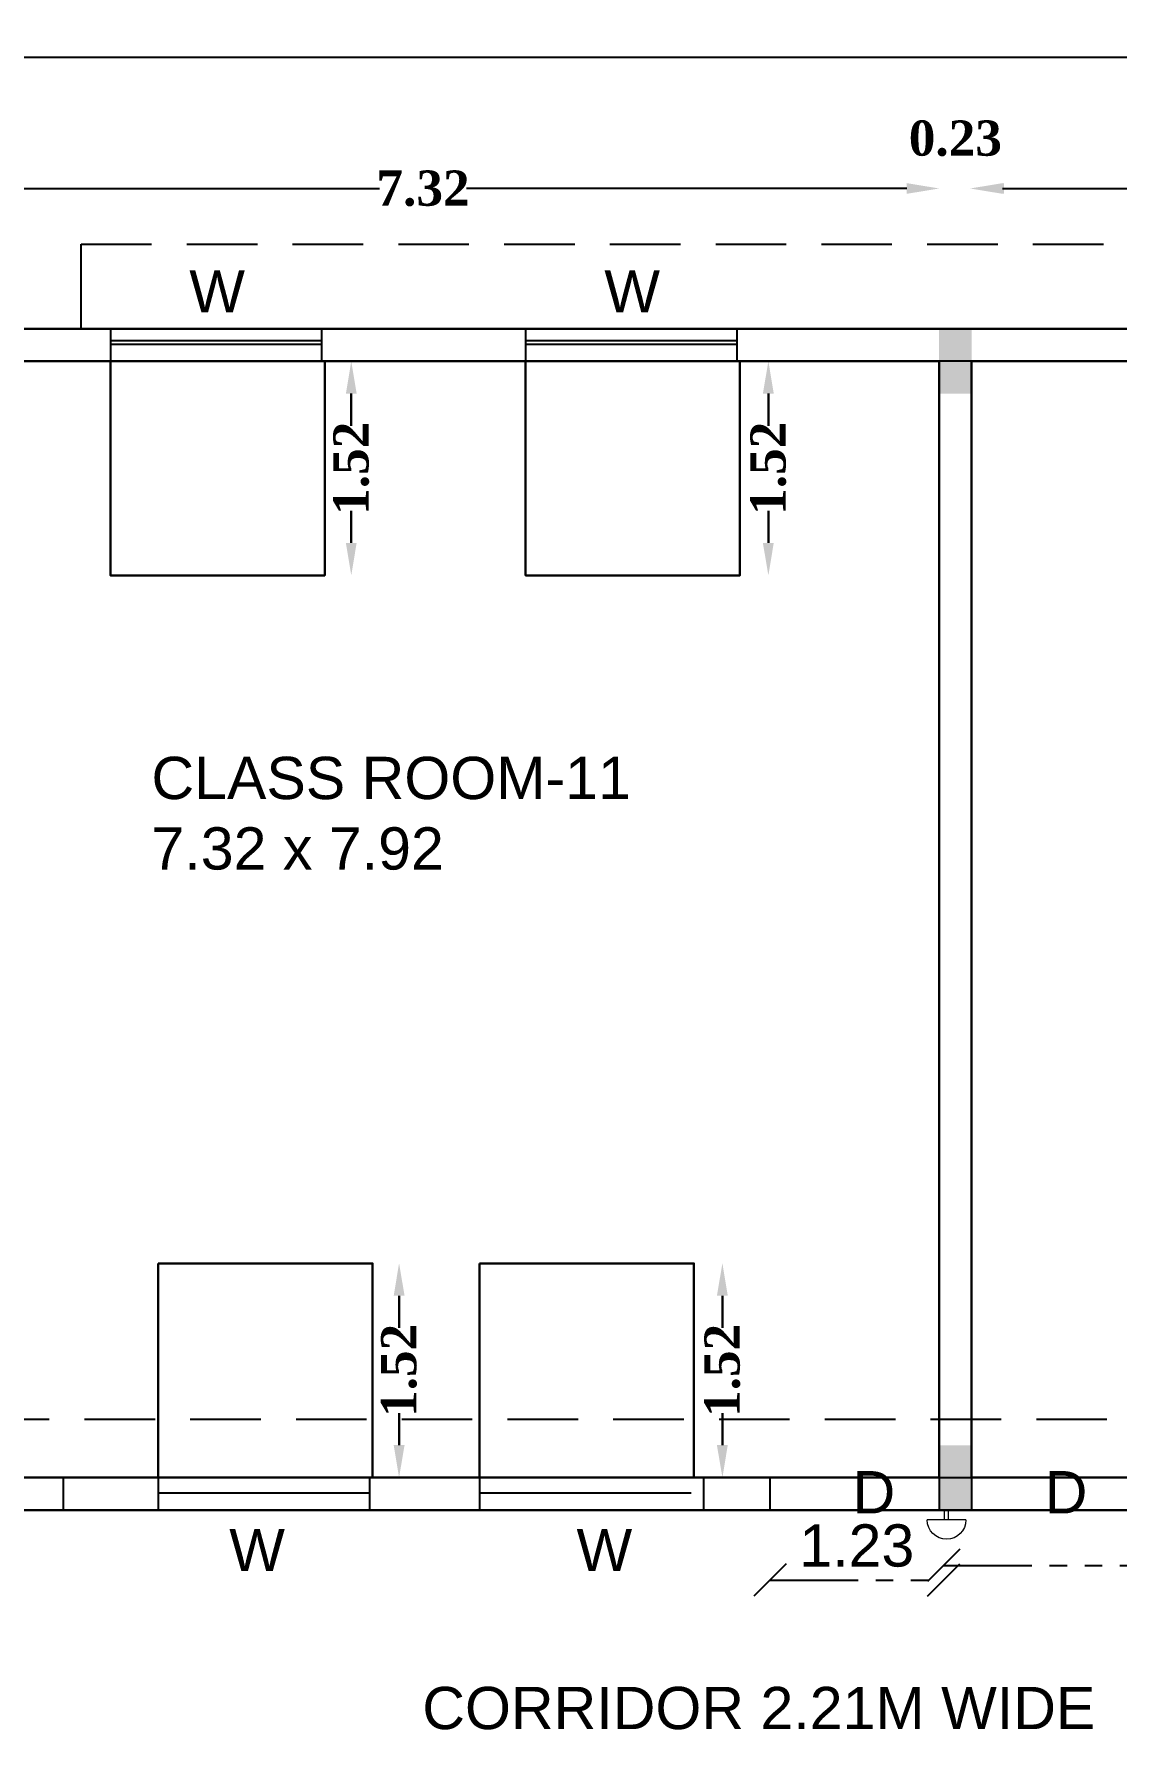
# Model space of a CAD drawing. Header units: metres. Extents: x 0 to 298, y 0 to 162.
# Drawn here: x 181.89 to 189.57, y 20.42 to 32.55 of the extents above; entities that cross this region are included whole.
import ezdxf

# ---------------------------------------------------------------- set-up
doc = ezdxf.new("R2010")
doc.units = ezdxf.units.M
doc.header["$MEASUREMENT"] = 0
doc.linetypes.add('DASHED', pattern=[0.75, 0.5, -0.25])
doc.linetypes.add('PHANTOM2', pattern=[1.25, 0.625, -0.125, 0.125, -0.125, 0.125, -0.125])
for name, color, linetype, lineweight in [('BLK_1_FLR_2_ EXIT_WIDTH_ DOOR', 7, 'Continuous', 30), ('BLK_1_FLR_2_BLT_UP_AREA', 4, 'Continuous', 30), ('BLK_1_FLR_2_REGULAR_ROOM_3', 4, 'Continuous', 30), ('BLK_1_FLR_2_REGULAR_ROOM_4', 4, 'Continuous', 30), ('BLK_1_FLR_2_ROOM_4_LIGHT_VENTILATION_1', 7, 'Continuous', 30), ('BLK_1_FLR_2_ROOM_4_LIGHT_VENTILATION_2', 7, 'Continuous', 30), ('BLK_1_FLR_2_ROOM_4_LIGHT_VENTILATION_3', 7, 'Continuous', 30), ('BLK_1_FLR_2_ROOM_4_LIGHT_VENTILATION_4', 7, 'Continuous', 30), ('BLK_1_LVL_2_BLDG_FOOT_PRINT', 4, 'Continuous', 30)]:
    doc.layers.add(name, color=color, linetype=linetype, lineweight=lineweight)
doc.layers.add('BLK_1_FLR_2_CARPET_AREA', color=10, linetype='Continuous')
doc.layers.add('DIST_EXIT', color=7, linetype='Continuous')
doc.styles.add('arial', font='arial.ttf')
doc.styles.get("Standard").update_dxf_attribs({"font": 'arial.ttf', "height": 0.35})
doc.styles.add('working', font='timesbd.ttf', dxfattribs={"height": 0.25})
doc.dimstyles.new('new model', dxfattribs={"dimtxt": 0.25, "dimasz": 0.23, "dimexe": 0.1, "dimexo": 0.1, "dimgap": 0, "dimtad": 0, "dimtoh": 1, "dimzin": 1, "dimdsep": 46, "dimtxsty": 'working', "dimcen": 0.09, "dimse1": 1, "dimse2": 1, "dimclrd": 8, "dimclre": 8, "dimclrt": 3, "dimadec": 1, "dimazin": 0, "dimtfac": 1, "dimtofl": 0, "dimtmove": 0, "dimatfit": 3, "dimfxl": 0, "dimtolj": 1, "dimtzin": 0, "dimlwd": -1, "dimlwe": -1, "dimarcsym": 0})
doc.dimstyles.new('OPEN SPACE', dxfattribs={"dimtxt": 0.3, "dimasz": 0.23, "dimexe": 0.1875, "dimexo": 0.0625, "dimgap": 0.09, "dimtad": 3, "dimzin": 0, "dimdsep": 46, "dimtxsty": 'arial', "dimblk": 'OBLIQUE', "dimcen": 0.09, "dimse1": 1, "dimse2": 1, "dimclrd": 6, "dimclre": 6, "dimclrt": 7, "dimadec": 0, "dimazin": 0, "dimtfac": 0.5, "dimtix": 1, "dimtmove": 0, "dimatfit": 3, "dimfxl": 0, "dimtolj": 1, "dimtzin": 0, "dimarcsym": 0})

# ---------------------------------------------------------------- blocks, each defined once
blk = doc.blocks.new('*D180')
at = {"color": 8}
for p, q in [((181.218, 31.452), (184.339, 31.452)), ((188.078, 31.452), (184.956, 31.452))]:
    blk.add_line(p, q, dxfattribs=at)
at = {"color": 8, "lineweight": 35}
for points in [[(181.218, 31.49), (181.218, 31.414), (180.988, 31.452)], [(188.078, 31.49), (188.078, 31.414), (188.308, 31.452)]]:
    blk.add_solid(points, dxfattribs=at)
at = {"layer": 'Defpoints', "color": 0, "lineweight": 35}
for p in [(188.308, 31.452), (180.988, 30.457), (188.308, 30.227)]:
    blk.add_point(p, dxfattribs=at)
at = {"color": 3, "insert": (184.648, 31.452), "char_height": 0.25, "attachment_point": 5, "style": 'working'}
blk.add_mtext('\\A1;7.32', dxfattribs=at)
blk = doc.blocks.new('*D181')
at = {"color": 8}
for p, q in [((188.078, 31.452), (187.848, 31.452)), ((188.768, 31.452), (188.998, 31.452))]:
    blk.add_line(p, q, dxfattribs=at)
at = {"color": 8, "lineweight": 35}
for points in [[(188.078, 31.49), (188.078, 31.414), (188.308, 31.452)], [(188.768, 31.49), (188.768, 31.414), (188.538, 31.452)]]:
    blk.add_solid(points, dxfattribs=at)
at = {"layer": 'Defpoints', "color": 0, "lineweight": 35}
for p in [(188.538, 31.452), (188.538, 30.457), (188.308, 30.227)]:
    blk.add_point(p, dxfattribs=at)
at = {"color": 3, "insert": (188.423, 31.807), "char_height": 0.25, "attachment_point": 5, "style": 'working'}
blk.add_mtext('\\A1;0.23', dxfattribs=at)
blk = doc.blocks.new('*D190')
at = {"color": 8}
for p, q in [((188.758, 31.452), (191.879, 31.452)), ((195.618, 31.452), (192.496, 31.452))]:
    blk.add_line(p, q, dxfattribs=at)
at = {"color": 8, "lineweight": 35}
for points in [[(188.758, 31.49), (188.758, 31.414), (188.528, 31.452)], [(195.618, 31.49), (195.618, 31.414), (195.848, 31.452)]]:
    blk.add_solid(points, dxfattribs=at)
at = {"layer": 'Defpoints', "color": 0, "lineweight": 35}
for p in [(195.848, 31.452), (188.528, 30.457), (195.848, 30.227)]:
    blk.add_point(p, dxfattribs=at)
at = {"color": 3, "insert": (192.188, 31.452), "char_height": 0.25, "attachment_point": 5, "style": 'working'}
blk.add_mtext('\\A1;7.32', dxfattribs=at)
blk = doc.blocks.new('*D307')
at = {"color": 8}
for p, q in [((173.571, 32.383), (198.969, 32.383)), ((225.178, 32.383), (199.78, 32.383))]:
    blk.add_line(p, q, dxfattribs=at)
at = {"color": 8, "lineweight": 35}
for points in [[(173.571, 32.421), (173.571, 32.344), (173.341, 32.383)], [(225.178, 32.421), (225.178, 32.344), (225.408, 32.383)]]:
    blk.add_solid(points, dxfattribs=at)
at = {"layer": 'Defpoints', "color": 0, "lineweight": 35}
for p in [(173.341, 32.383), (173.341, 30.457), (225.408, 30.457)]:
    blk.add_point(p, dxfattribs=at)
at = {"color": 3, "insert": (199.375, 32.383), "char_height": 0.25, "attachment_point": 5, "style": 'working'}
blk.add_mtext('\\A1;52.07', dxfattribs=at)
blk = doc.blocks.new('FIR ALARAM')
at = {"color": 6, "lineweight": 20}
for p, q in [((780.29, 324.308), (780.117, 324.308)), ((780.117, 324.208), (780.504, 324.208)), ((780.29, 324.208), (780.29, 324.308)), ((780.331, 324.208), (780.331, 324.308)), ((780.331, 324.308), (780.504, 324.308))]:
    blk.add_line(p, q, dxfattribs=at)
blk.add_arc((780.31, 324.208), 0.194, 180, 0, dxfattribs=at)
blk = doc.blocks.new('*D400')
at = {"layer": 'BLK_1_FLR_2_ROOM_4_LIGHT_VENTILATION_1', "color": 232, "linetype": 'PHANTOM2'}
for p, q in [((184.139, 29.997), (184.139, 29.769)), ((184.139, 28.937), (184.139, 29.164))]:
    blk.add_line(p, q, dxfattribs=at)
at = {"layer": 'BLK_1_FLR_2_ROOM_4_LIGHT_VENTILATION_1', "color": 232, "lineweight": 35}
for points in [[(184.101, 29.997), (184.177, 29.997), (184.139, 30.227)], [(184.101, 28.937), (184.177, 28.937), (184.139, 28.707)]]:
    blk.add_solid(points, dxfattribs=at)
at = {"layer": 'Defpoints', "color": 0, "lineweight": 35}
for p in [(183.951, 30.227), (183.951, 28.707), (184.139, 28.707)]:
    blk.add_point(p, dxfattribs=at)
at = {"layer": 'BLK_1_FLR_2_ROOM_4_LIGHT_VENTILATION_1', "color": 232, "lineweight": 30, "insert": (184.139, 29.467), "char_height": 0.25, "attachment_point": 5, "rotation": 90, "style": 'working'}
blk.add_mtext('\\A1;1.52', dxfattribs=at)
blk = doc.blocks.new('*D401')
at = {"layer": 'BLK_1_FLR_2_ROOM_4_LIGHT_VENTILATION_2', "color": 232, "linetype": 'PHANTOM2'}
for p, q in [((187.097, 29.997), (187.097, 29.769)), ((187.097, 28.937), (187.097, 29.164))]:
    blk.add_line(p, q, dxfattribs=at)
at = {"layer": 'BLK_1_FLR_2_ROOM_4_LIGHT_VENTILATION_2', "color": 232, "lineweight": 35}
for points in [[(187.058, 29.997), (187.135, 29.997), (187.097, 30.227)], [(187.058, 28.937), (187.135, 28.937), (187.097, 28.707)]]:
    blk.add_solid(points, dxfattribs=at)
at = {"layer": 'Defpoints', "color": 0, "lineweight": 35}
for p in [(186.895, 30.227), (186.895, 28.707), (187.097, 28.707)]:
    blk.add_point(p, dxfattribs=at)
at = {"layer": 'BLK_1_FLR_2_ROOM_4_LIGHT_VENTILATION_2', "color": 232, "lineweight": 30, "insert": (187.097, 29.467), "char_height": 0.25, "attachment_point": 5, "rotation": 90, "style": 'working'}
blk.add_mtext('\\A1;1.52', dxfattribs=at)
blk = doc.blocks.new('*D402')
at = {"layer": 'BLK_1_FLR_2_ROOM_4_LIGHT_VENTILATION_3', "color": 232, "linetype": 'PHANTOM2'}
for p, q in [((184.478, 23.597), (184.478, 23.369)), ((184.478, 22.537), (184.478, 22.764))]:
    blk.add_line(p, q, dxfattribs=at)
at = {"layer": 'BLK_1_FLR_2_ROOM_4_LIGHT_VENTILATION_3', "color": 232, "lineweight": 35}
for points in [[(184.44, 23.597), (184.517, 23.597), (184.478, 23.827)], [(184.44, 22.537), (184.517, 22.537), (184.478, 22.307)]]:
    blk.add_solid(points, dxfattribs=at)
at = {"layer": 'Defpoints', "color": 0, "lineweight": 35}
for p in [(184.291, 23.827), (184.291, 22.307), (184.478, 22.307)]:
    blk.add_point(p, dxfattribs=at)
at = {"layer": 'BLK_1_FLR_2_ROOM_4_LIGHT_VENTILATION_3', "color": 232, "lineweight": 30, "insert": (184.478, 23.067), "char_height": 0.25, "attachment_point": 5, "rotation": 90, "style": 'working'}
blk.add_mtext('\\A1;1.52', dxfattribs=at)
blk = doc.blocks.new('*D403')
at = {"layer": 'BLK_1_FLR_2_ROOM_4_LIGHT_VENTILATION_4', "color": 232, "linetype": 'PHANTOM2'}
for p, q in [((186.771, 23.597), (186.771, 23.369)), ((186.771, 22.537), (186.771, 22.764))]:
    blk.add_line(p, q, dxfattribs=at)
at = {"layer": 'BLK_1_FLR_2_ROOM_4_LIGHT_VENTILATION_4', "color": 232, "lineweight": 35}
for points in [[(186.732, 23.597), (186.809, 23.597), (186.771, 23.827)], [(186.732, 22.537), (186.809, 22.537), (186.771, 22.307)]]:
    blk.add_solid(points, dxfattribs=at)
at = {"layer": 'Defpoints', "color": 0, "lineweight": 35}
for p in [(186.569, 23.827), (186.569, 22.307), (186.771, 22.307)]:
    blk.add_point(p, dxfattribs=at)
at = {"layer": 'BLK_1_FLR_2_ROOM_4_LIGHT_VENTILATION_4', "color": 232, "lineweight": 30, "insert": (186.771, 23.067), "char_height": 0.25, "attachment_point": 5, "rotation": 90, "style": 'working'}
blk.add_mtext('\\A1;1.52', dxfattribs=at)
blk = doc.blocks.new('_Oblique')
at = {"color": 0, "linetype": 'ByBlock', "lineweight": -2}
blk.add_line((-0.5, -0.5), (0.5, 0.5), dxfattribs=at)
blk = doc.blocks.new('*D339')
at = {"layer": 'BLK_1_FLR_2_ EXIT_WIDTH_ DOOR', "color": 2, "linetype": 'PHANTOM2', "lineweight": -2}
blk.add_line((187.108, 21.58), (188.34, 21.58), dxfattribs=at)
at = {"layer": 'Defpoints', "color": 0, "lineweight": 35}
for p in [(187.108, 22.192), (188.34, 22.192), (188.34, 21.58)]:
    blk.add_point(p, dxfattribs=at)
at = {"layer": 'BLK_1_FLR_2_ EXIT_WIDTH_ DOOR', "color": 2, "lineweight": -2, "xscale": 0.23, "yscale": 0.23, "zscale": 0.23, "rotation": 180}
blk.add_blockref('_Oblique', (187.108, 21.58), dxfattribs=at)
at = {"layer": 'BLK_1_FLR_2_ EXIT_WIDTH_ DOOR', "color": 2, "lineweight": -2, "xscale": 0.23, "yscale": 0.23, "zscale": 0.23}
blk.add_blockref('_Oblique', (188.34, 21.58), dxfattribs=at)
at = {"layer": 'BLK_1_FLR_2_ EXIT_WIDTH_ DOOR', "color": 2, "lineweight": 30, "insert": (187.724, 21.823), "char_height": 0.3, "attachment_point": 5, "style": 'arial'}
blk.add_mtext('\\A1;1.23', dxfattribs=at)
blk = doc.blocks.new('*D340')
at = {"layer": 'Defpoints', "color": 0, "lineweight": 35}
for p in [(196.739, 21.684), (188.34, 21.58), (196.739, 21.58)]:
    blk.add_point(p, dxfattribs=at)
at = {"layer": 'DIST_EXIT', "color": 7, "linetype": 'PHANTOM2', "lineweight": -2}
blk.add_line((188.34, 21.684), (196.739, 21.684), dxfattribs=at)
at = {"layer": 'DIST_EXIT', "color": 7, "lineweight": -2, "xscale": 0.23, "yscale": 0.23, "zscale": 0.23, "rotation": 180}
blk.add_blockref('_Oblique', (188.34, 21.684), dxfattribs=at)
at = {"layer": 'DIST_EXIT', "color": 7, "lineweight": -2, "xscale": 0.23, "yscale": 0.23, "zscale": 0.23}
blk.add_blockref('_Oblique', (196.739, 21.684), dxfattribs=at)
at = {"layer": 'DIST_EXIT', "color": 7, "lineweight": 30, "insert": (192.539, 21.927), "char_height": 0.3, "attachment_point": 5, "style": 'arial'}
blk.add_mtext('\\A1;8.40', dxfattribs=at)

msp = doc.modelspace()

# ---------------------------------------------------------------- hatches: boundary and pattern name
at = {"ltscale": 0.25}
for points in [[(188.53774, 30.45661), (188.30774, 30.45661), (188.30774, 30.22661), (188.30774, 29.99661), (188.53774, 29.99661)], [(188.53774, 22.53661), (188.30774, 22.53661), (188.30774, 22.30661), (188.30774, 22.07661), (188.53774, 22.07661)]]:
    msp.add_hatch(color=256, dxfattribs=at).paths.add_polyline_path(points)

# ---------------------------------------------------------------- linework, layer by layer
for p, q in [((182.2234, 30.45661), (182.2234, 31.05661)), ((182.4312, 30.45661), (182.4312, 30.22661)), ((183.9312, 30.22661), (183.9312, 30.45661)), ((185.37466, 30.45661), (185.37466, 30.22661)), ((186.87466, 30.22661), (186.87466, 30.45661)), ((182.4312, 30.37461), (183.9312, 30.37461)), ((182.4312, 30.34768), (183.9312, 30.34768)), ((185.37466, 30.37461), (186.87466, 30.37461)), ((185.37466, 30.34768), (186.87466, 30.34768)), ((225.40774, 30.22661), (180.43774, 30.22661)), ((188.30774, 30.22661), (188.30774, 22.07661)), ((188.53774, 30.22661), (188.53774, 22.07661)), ((182.09774, 22.30661), (187.10774, 22.30661)), ((182.09774, 22.07661), (182.09774, 22.30661)), ((182.77053, 22.30661), (182.77053, 22.07661)), ((182.77053, 22.19768), (184.27053, 22.19768)), ((184.27053, 22.07661), (184.27053, 22.30661)), ((185.04869, 22.30661), (185.04869, 22.07661)), ((185.04869, 22.19768), (186.54869, 22.19768)), ((186.63869, 22.07661), (186.63869, 22.30661)), ((187.10774, 22.30661), (187.10774, 22.07661)), ((188.30774, 22.30661), (188.53774, 22.30661)), ((182.11774, 22.07661), (187.10774, 22.07661)), ((188.30774, 22.07661), (188.53774, 22.07661))]:
    msp.add_line(p, q, dxfattribs=at)
at = {"linetype": 'DASHED'}
for p, q in [((182.2234, 31.05661), (195.33102, 31.05661)), ((228.49734, 22.72235), (170.97384, 22.71799))]:
    msp.add_line(p, q, dxfattribs=at)
msp.add_line((225.40774, 30.45661), (173.34144, 30.45661))
msp.add_lwpolyline([(173.34144, 30.45661), (225.40774, 30.45661), (225.40866, 15.30692), (216.50818, 15.30692), (216.50818, 19.63661), (210.53938, 19.63661), (188.05566, 19.63661), (183.55774, 19.63661), (183.55774, 15.30661), (183.55774, 11.72161), (173.34144, 11.72161)], close=True)
at = {"layer": 'BLK_1_FLR_2_BLT_UP_AREA', "color": 26}
msp.add_lwpolyline([(173.34144, 11.72161), (183.55774, 11.72161), (183.55774, 19.63661), (216.50839, 19.63648), (216.50798, 15.30679), (225.4081, 15.30692), (225.40728, 30.45661), (173.34144, 30.45661)], close=True, dxfattribs=at)
at = {"layer": 'BLK_1_FLR_2_CARPET_AREA', "color": 15, "linetype": 'Continuous', "lineweight": 30}
msp.add_lwpolyline([(216.73817, 19.86684), (183.32772, 19.86661), (183.32772, 11.95161), (181.11772, 11.95161), (181.11772, 15.53661), (173.57198, 15.53661), (173.57198, 19.63661), (181.11772, 19.63661), (181.11772, 19.86661), (173.57142, 19.86599), (173.57142, 22.07661), (196.08937, 22.07661), (196.08958, 30.22661), (200.18937, 30.22661), (200.18937, 22.07661), (200.41937, 22.07661), (200.41938, 26.94661), (202.53938, 26.94661), (202.53937, 22.07661), (225.17772, 22.07661)], dxfattribs=at)
for points in [[(180.98772, 22.30661), (188.30772, 22.30661), (188.30772, 30.22661), (180.98772, 30.22661)], [(188.53772, 22.30661), (195.85772, 22.30661), (195.85772, 30.22661), (188.53772, 30.22661)]]:
    msp.add_lwpolyline(points, close=True, dxfattribs=at)
at = {"layer": 'BLK_1_FLR_2_REGULAR_ROOM_3', "color": 3, "lineweight": 30}
msp.add_lwpolyline([(188.53774, 22.30661), (195.85774, 22.30661), (195.85774, 30.22661), (188.53774, 30.22661)], close=True, dxfattribs=at)
at = {"layer": 'BLK_1_FLR_2_REGULAR_ROOM_4', "color": 3, "lineweight": 30}
msp.add_lwpolyline([(180.98774, 22.30661), (188.30774, 22.30661), (188.30774, 30.22661), (180.98774, 30.22661)], close=True, dxfattribs=at)
at = {"layer": 'BLK_1_FLR_2_ROOM_4_LIGHT_VENTILATION_1', "color": 3, "lineweight": 30}
msp.add_lwpolyline([(182.4312, 30.22661), (183.9512, 30.22661), (183.9512, 28.70661), (182.4312, 28.70661)], close=True, dxfattribs=at)
at = {"layer": 'BLK_1_FLR_2_ROOM_4_LIGHT_VENTILATION_2', "color": 3, "lineweight": 30}
msp.add_lwpolyline([(185.37466, 30.22661), (186.89466, 30.22661), (186.89466, 28.70661), (185.37466, 28.70661)], close=True, dxfattribs=at)
at = {"layer": 'BLK_1_FLR_2_ROOM_4_LIGHT_VENTILATION_3', "color": 3, "lineweight": 30}
msp.add_lwpolyline([(182.77053, 23.82661), (184.29053, 23.82661), (184.29053, 22.30661), (182.77053, 22.30661)], close=True, dxfattribs=at)
at = {"layer": 'BLK_1_FLR_2_ROOM_4_LIGHT_VENTILATION_4', "color": 3, "lineweight": 30}
msp.add_lwpolyline([(185.04869, 23.82661), (186.56869, 23.82661), (186.56869, 22.30661), (185.04869, 22.30661)], close=True, dxfattribs=at)
at = {"layer": 'BLK_1_LVL_2_BLDG_FOOT_PRINT', "color": 1}
msp.add_lwpolyline([(173.34144, 11.72161), (183.55774, 11.72161), (183.55774, 19.63661), (216.50834, 19.63668), (216.50803, 15.30699), (225.4082, 15.30692), (225.40728, 30.45661), (173.34144, 30.45661)], close=True, dxfattribs=at)

# ---------------------------------------------------------------- block references
at = {"xscale": -0.7052272580437317, "yscale": 0.7052272580437317, "zscale": 0.7052272580437317}
msp.add_blockref('FIR ALARAM', (738.65644, -206.63416), dxfattribs=at)

# ---------------------------------------------------------------- texts
at = {"ltscale": 0.25, "char_height": 0.3, "attachment_point": 1}
for s, insert, width in [('\\A1;W', (182.9898, 30.87235), 341.4821849), ('\\A1;W', (185.93326, 30.87235), 341.4821849), ('\\A1;CLASS ROOM-11\\P7.32 x 7.92', (182.72201, 27.4202), 4.4059037), ('\\A1;D', (187.69409, 22.35278), 341.4821849), ('\\A1;D', (189.0568, 22.35278), 341.4821849), ('\\A1;W', (183.27309, 21.94305), 341.4821849), ('\\A1;W', (185.73611, 21.94305), 341.4821849), ('\\A1;CORRIDOR 2.21M WIDE', (184.64283, 20.82195), 341.4821849)]:
    msp.add_mtext(s, dxfattribs=dict(at, insert=insert, width=width))

# ---------------------------------------------------------------- dimensions: what is measured, and where the dimension line sits
for base, p1, p2, override, picture, middle in [((173.34144, 32.38253), (225.40774, 30.45661), (173.34144, 30.45661), {"dimpost": '\\X'}, '*D307', (199.37459, 32.38253)), ((188.53774, 31.45214), (188.30774, 30.22661), (188.53774, 30.45661), {"dimpost": '\\X', "dimtmove": 2}, '*D181', (188.42274, 31.80738)), ((188.30774, 31.45214), (180.98774, 30.45661), (188.30774, 30.22661), {"dimpost": '\\X', "dimtmove": 2}, '*D180', (184.64774, 31.45214)), ((195.84774, 31.45214), (188.52774, 30.45661), (195.84774, 30.22661), {"dimpost": '\\X', "dimtmove": 2}, '*D190', (192.18774, 31.45214))]:
    dim = msp.add_linear_dim(base=base, p1=p1, p2=p2, dimstyle='new model', override=override)
    dim.commit()
    dim.dimension.update_dxf_attribs({"geometry": picture, "text_midpoint": middle})
at = {"layer": 'BLK_1_FLR_2_ EXIT_WIDTH_ DOOR', "color": 2, "lineweight": 30}
dim = msp.add_linear_dim(base=(188.34001, 21.57966), p1=(187.10774, 22.19161), p2=(188.34001, 22.19161), dimstyle='OPEN SPACE', override={"dimpost": '\\X', "dimclrd": 2, "dimclrt": 2, "dimfxl": 0, "dimarcsym": 2}, dxfattribs=at)
dim.commit()
dim.dimension.update_dxf_attribs({"geometry": '*D339', "text_midpoint": (187.72387, 21.82293)})
at = {"layer": 'BLK_1_FLR_2_ROOM_4_LIGHT_VENTILATION_1', "color": 232, "lineweight": 30}
dim = msp.add_linear_dim(base=(184.13915, 28.70661), p1=(183.9512, 30.22661), p2=(183.9512, 28.70661), angle=90, dimstyle='new model', override={"dimpost": '\\X', "dimclrd": 232, "dimclrt": 232, "dimfxl": 75, "dimfxlon": 1, "dimtfill": 1}, dxfattribs=at)
dim.commit()
dim.dimension.update_dxf_attribs({"geometry": '*D400', "text_midpoint": (184.13915, 29.46661)})
at = {"layer": 'BLK_1_FLR_2_ROOM_4_LIGHT_VENTILATION_2', "color": 232, "lineweight": 30}
dim = msp.add_linear_dim(base=(187.0967, 28.70661), p1=(186.89466, 30.22661), p2=(186.89466, 28.70661), angle=90, dimstyle='new model', override={"dimpost": '\\X', "dimclrd": 232, "dimclrt": 232, "dimfxl": 75, "dimfxlon": 1, "dimtfill": 1}, dxfattribs=at)
dim.commit()
dim.dimension.update_dxf_attribs({"geometry": '*D401', "text_midpoint": (187.0967, 29.46661)})
at = {"layer": 'BLK_1_FLR_2_ROOM_4_LIGHT_VENTILATION_3', "color": 232, "lineweight": 30}
dim = msp.add_linear_dim(base=(184.47848, 22.30661), p1=(184.29053, 23.82661), p2=(184.29053, 22.30661), angle=90, dimstyle='new model', override={"dimpost": '\\X', "dimclrd": 232, "dimclrt": 232, "dimfxl": 75, "dimfxlon": 1, "dimtfill": 1}, dxfattribs=at)
dim.commit()
dim.dimension.update_dxf_attribs({"geometry": '*D402', "text_midpoint": (184.47848, 23.06661)})
at = {"layer": 'BLK_1_FLR_2_ROOM_4_LIGHT_VENTILATION_4', "color": 232, "lineweight": 30}
dim = msp.add_linear_dim(base=(186.77073, 22.30661), p1=(186.56869, 23.82661), p2=(186.56869, 22.30661), angle=90, dimstyle='new model', override={"dimpost": '\\X', "dimclrd": 232, "dimclrt": 232, "dimfxl": 75, "dimfxlon": 1, "dimtfill": 1}, dxfattribs=at)
dim.commit()
dim.dimension.update_dxf_attribs({"geometry": '*D403', "text_midpoint": (186.77073, 23.06661)})
at = {"layer": 'DIST_EXIT', "color": 7, "lineweight": 30}
dim = msp.add_aligned_dim(p1=(188.34001, 21.57966), p2=(196.73897, 21.57966), distance=0.10425, dimstyle='OPEN SPACE', override={"dimpost": '\\X', "dimclrd": 7, "dimfxl": 0, "dimarcsym": 2}, dxfattribs=at)
dim.commit()
dim.dimension.update_dxf_attribs({"geometry": '*D340', "text_midpoint": (192.53949, 21.92709)})

doc.saveas('drawing.dxf')
